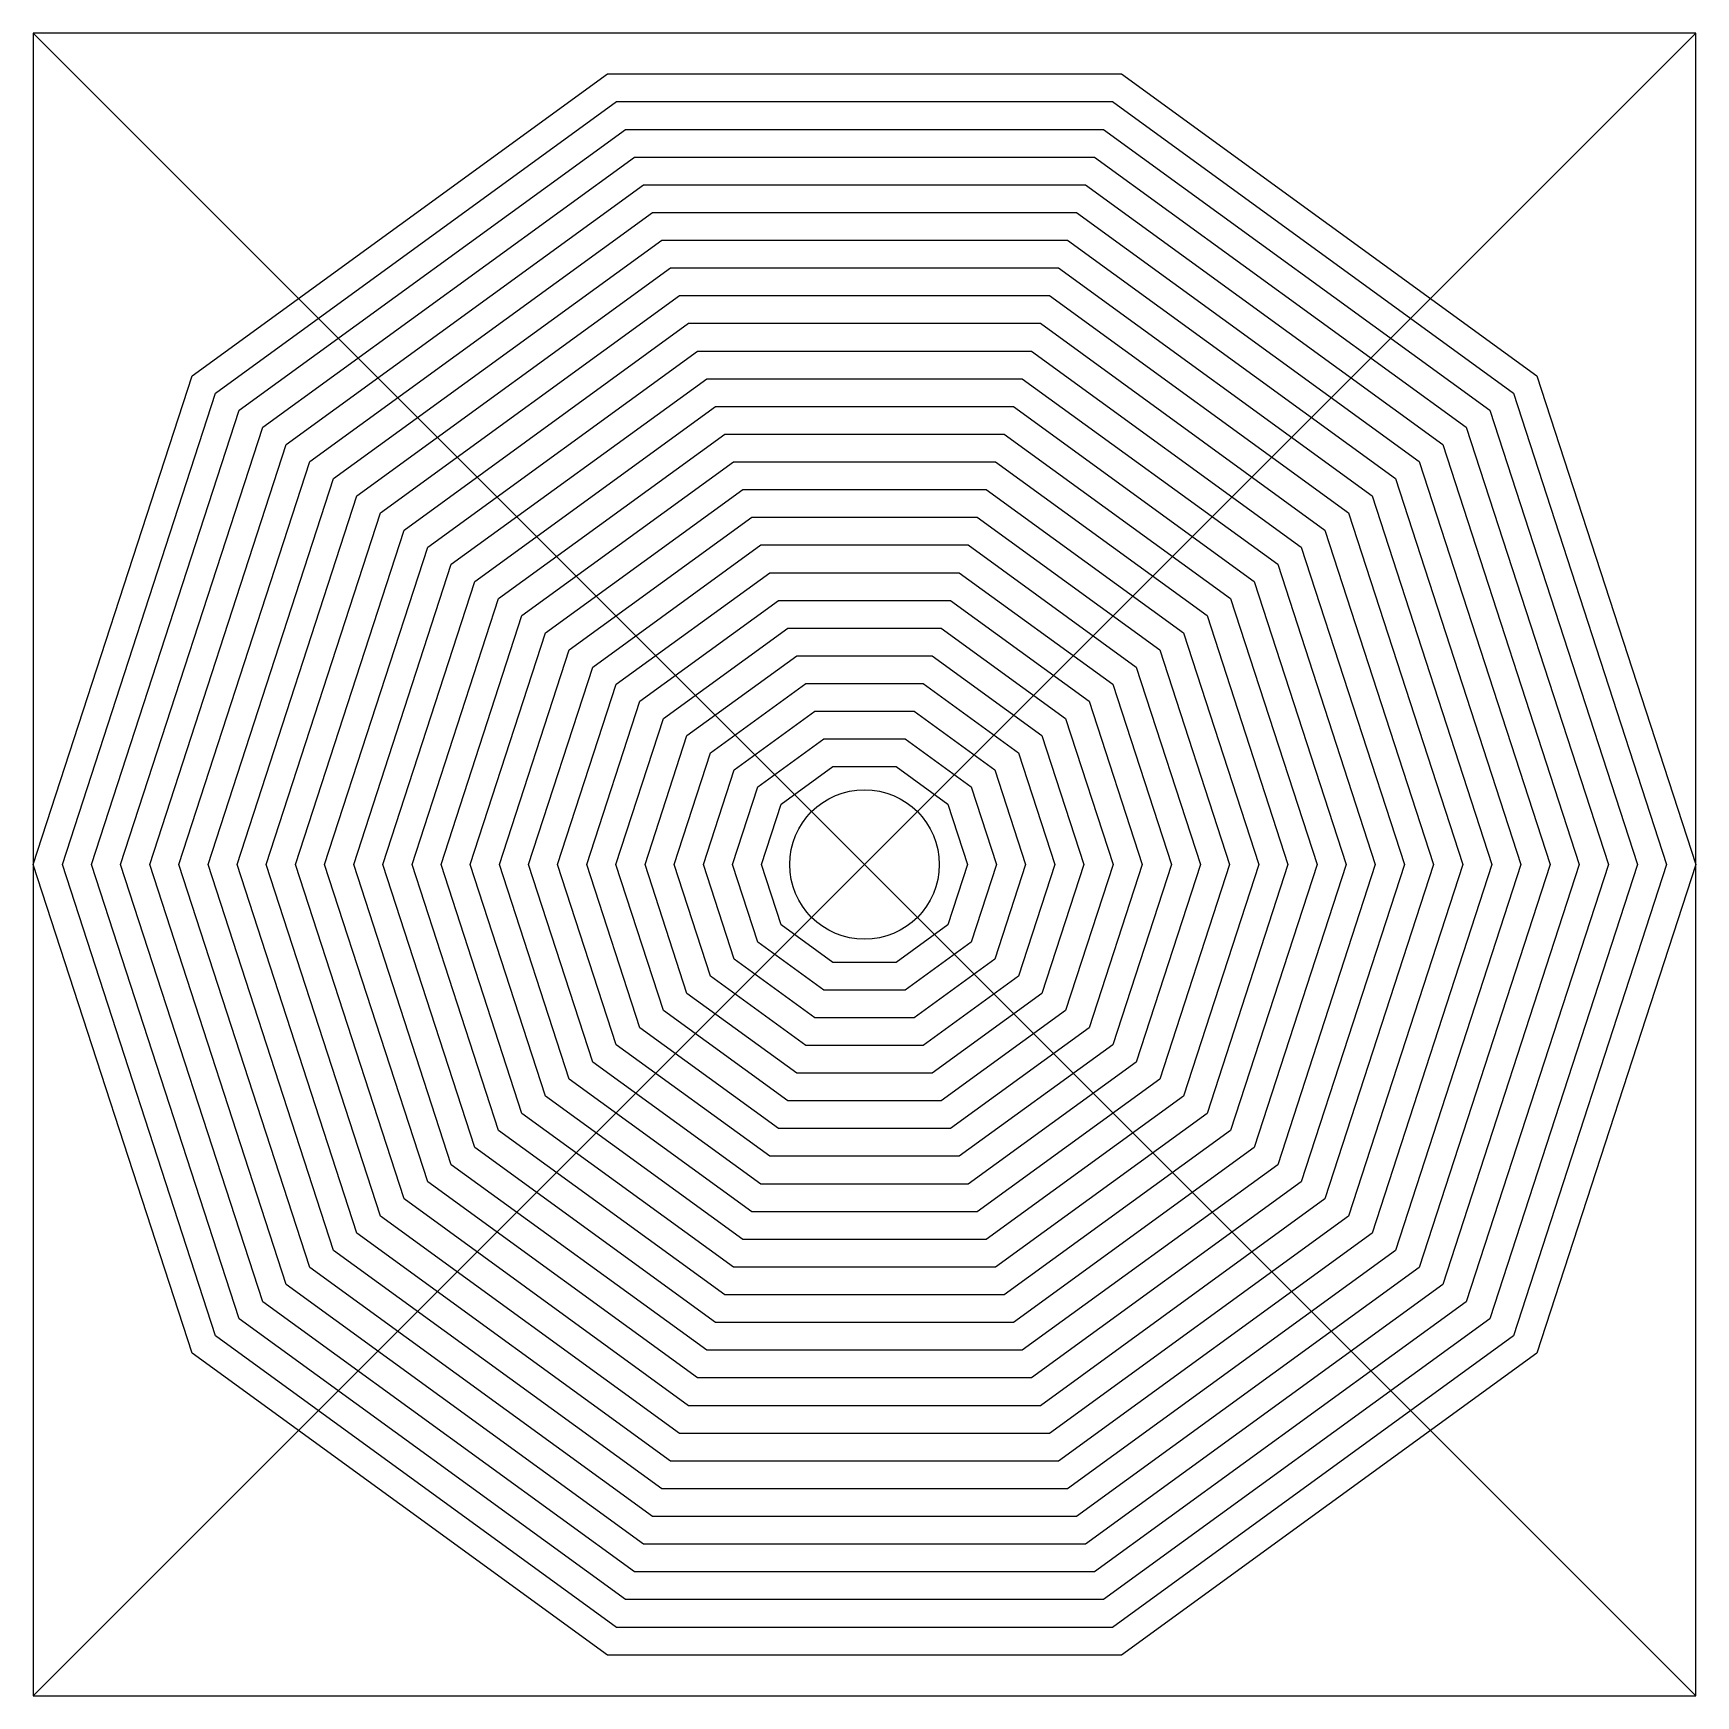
# Model space of a CAD drawing. Header units: millimetres. Extents: x -152 to 148, y -150 to 150.
import ezdxf

# ---------------------------------------------------------------- set-up
doc = ezdxf.new("R2010")
doc.units = ezdxf.units.MM
doc.layers.get('0').update_dxf_attribs({"linetype": 'CONTINUOUS'})

msp = doc.modelspace()

# ---------------------------------------------------------------- linework, layer by layer
for p, q in [((148.18, 149.65), (-151.82, 149.65)), ((-151.82, 149.65), (-151.82, -150.35)), ((148.18, 149.65), (-151.82, -150.35)), ((-151.82, 149.65), (148.18, -150.35)), ((148.18, -150.35), (148.18, 149.65)), ((-151.82, -150.35), (148.18, -150.35))]:
    msp.add_line(p, q)
for points in [[(119.53, 87.82), (148.18, -0.35), (119.53, -88.52), (44.53, -143.01), (-48.17, -143.01), (-123.17, -88.52), (-151.82, -0.35), (-123.17, 87.82), (-48.17, 142.31), (44.53, 142.31)], [(-146.56, -0.35), (-118.92, 84.73), (-46.55, 137.31), (42.91, 137.31), (115.28, 84.73), (142.92, -0.35), (115.28, -85.43), (42.91, -138.01), (-46.55, -138.01), (-118.92, -85.43)], [(-141.31, -0.35), (-114.67, 81.64), (-44.92, 132.31), (41.28, 132.31), (111.03, 81.64), (137.67, -0.35), (111.03, -82.34), (41.28, -133.01), (-44.92, -133.01), (-114.67, -82.34)], [(-136.05, -0.35), (-110.41, 78.55), (-43.3, 127.31), (39.66, 127.31), (106.77, 78.55), (132.41, -0.35), (106.77, -79.25), (39.66, -128.01), (-43.3, -128.01), (-110.41, -79.25)], [(-130.79, -0.35), (-106.16, 75.46), (-41.67, 122.31), (38.03, 122.31), (102.52, 75.46), (127.15, -0.35), (102.52, -76.16), (38.03, -123.01), (-41.67, -123.01), (-106.16, -76.16)], [(-125.53, -0.35), (-101.91, 72.37), (-40.05, 117.31), (36.41, 117.31), (98.27, 72.37), (121.89, -0.35), (98.27, -73.07), (36.41, -118.01), (-40.05, -118.01), (-101.91, -73.07)], [(-120.28, -0.35), (-97.65, 69.28), (-38.42, 112.31), (34.79, 112.31), (94.01, 69.28), (116.64, -0.35), (94.01, -69.98), (34.79, -113.01), (-38.42, -113.01), (-97.65, -69.98)], [(-115.02, -0.35), (-93.4, 66.19), (-36.8, 107.31), (33.16, 107.31), (89.76, 66.19), (111.38, -0.35), (89.76, -66.89), (33.16, -108.01), (-36.8, -108.01), (-93.4, -66.89)], [(-109.76, -0.35), (-89.15, 63.1), (-35.18, 102.31), (31.54, 102.31), (85.51, 63.1), (106.12, -0.35), (85.51, -63.8), (31.54, -103.01), (-35.18, -103.01), (-89.15, -63.8)], [(-104.5, -0.35), (-84.89, 60.01), (-33.55, 97.31), (29.91, 97.31), (81.25, 60.01), (100.86, -0.35), (81.25, -60.71), (29.91, -98.01), (-33.55, -98.01), (-84.89, -60.71)], [(-99.25, -0.35), (-80.64, 56.92), (-31.93, 92.31), (28.29, 92.31), (77, 56.92), (95.61, -0.35), (77, -57.62), (28.29, -93.01), (-31.93, -93.01), (-80.64, -57.62)], [(-76.39, 53.83), (-30.3, 87.31), (26.66, 87.31), (72.75, 53.83), (90.35, -0.35), (72.75, -54.53), (26.66, -88.01), (-30.3, -88.01), (-76.39, -54.53), (-93.99, -0.35)], [(-72.13, 50.74), (-28.68, 82.31), (25.04, 82.31), (68.49, 50.74), (85.09, -0.35), (68.49, -51.44), (25.04, -83.01), (-28.68, -83.01), (-72.13, -51.44), (-88.73, -0.35)], [(-67.88, 47.65), (-27.05, 77.31), (23.41, 77.31), (64.24, 47.65), (79.84, -0.35), (64.24, -48.35), (23.41, -78.01), (-27.05, -78.01), (-67.88, -48.35), (-83.47, -0.35)], [(-63.63, 44.56), (-25.43, 72.31), (21.79, 72.31), (59.99, 44.56), (74.58, -0.35), (59.99, -45.26), (21.79, -73.01), (-25.43, -73.01), (-63.63, -45.26), (-78.22, -0.35)], [(-59.37, 41.46), (-23.8, 67.31), (20.16, 67.31), (55.73, 41.46), (69.32, -0.35), (55.73, -42.17), (20.16, -68.01), (-23.8, -68.01), (-59.37, -42.17), (-72.96, -0.35)], [(-55.12, 38.37), (-22.18, 62.31), (18.54, 62.31), (51.48, 38.37), (64.06, -0.35), (51.48, -39.08), (18.54, -63.01), (-22.18, -63.01), (-55.12, -39.08), (-67.7, -0.35)], [(-50.87, 35.28), (-20.55, 57.31), (16.91, 57.31), (47.23, 35.28), (58.81, -0.35), (47.23, -35.99), (16.91, -58.01), (-20.55, -58.01), (-50.87, -35.99), (-62.45, -0.35)], [(-46.61, 32.19), (-18.93, 52.31), (15.29, 52.31), (42.97, 32.19), (53.55, -0.35), (42.97, -32.9), (15.29, -53.01), (-18.93, -53.01), (-46.61, -32.9), (-57.19, -0.35)], [(-42.36, 29.1), (-17.31, 47.31), (13.67, 47.31), (38.72, 29.1), (48.29, -0.35), (38.72, -29.8), (13.67, -48.01), (-17.31, -48.01), (-42.36, -29.8), (-51.93, -0.35)], [(-38.11, 26.01), (-15.68, 42.31), (12.04, 42.31), (34.47, 26.01), (43.03, -0.35), (34.47, -26.71), (12.04, -43.01), (-15.68, -43.01), (-38.11, -26.71), (-46.67, -0.35)], [(-33.85, 22.92), (-14.06, 37.31), (10.42, 37.31), (30.21, 22.92), (37.78, -0.35), (30.21, -23.62), (10.42, -38.01), (-14.06, -38.01), (-33.85, -23.62), (-41.42, -0.35)], [(-29.6, 19.83), (-12.43, 32.31), (8.79, 32.31), (25.96, 19.83), (32.52, -0.35), (25.96, -20.53), (8.79, -33.01), (-12.43, -33.01), (-29.6, -20.53), (-36.16, -0.35)], [(-25.35, 16.74), (-10.81, 27.31), (7.17, 27.31), (21.71, 16.74), (27.26, -0.35), (21.71, -17.44), (7.17, -28.01), (-10.81, -28.01), (-25.35, -17.44), (-30.9, -0.35)], [(-21.09, 13.65), (-9.18, 22.31), (5.54, 22.31), (17.45, 13.65), (22, -0.35), (17.45, -14.35), (5.54, -23.01), (-9.18, -23.01), (-21.09, -14.35), (-25.64, -0.35)], [(-16.84, 10.56), (-7.56, 17.31), (3.92, 17.31), (13.2, 10.56), (16.75, -0.35), (13.2, -11.26), (3.92, -18.01), (-7.56, -18.01), (-16.84, -11.26), (-20.39, -0.35)]]:
    msp.add_lwpolyline(points, close=True)
msp.add_circle((-1.82, -0.35), 13.5)

doc.saveas('drawing.dxf')
